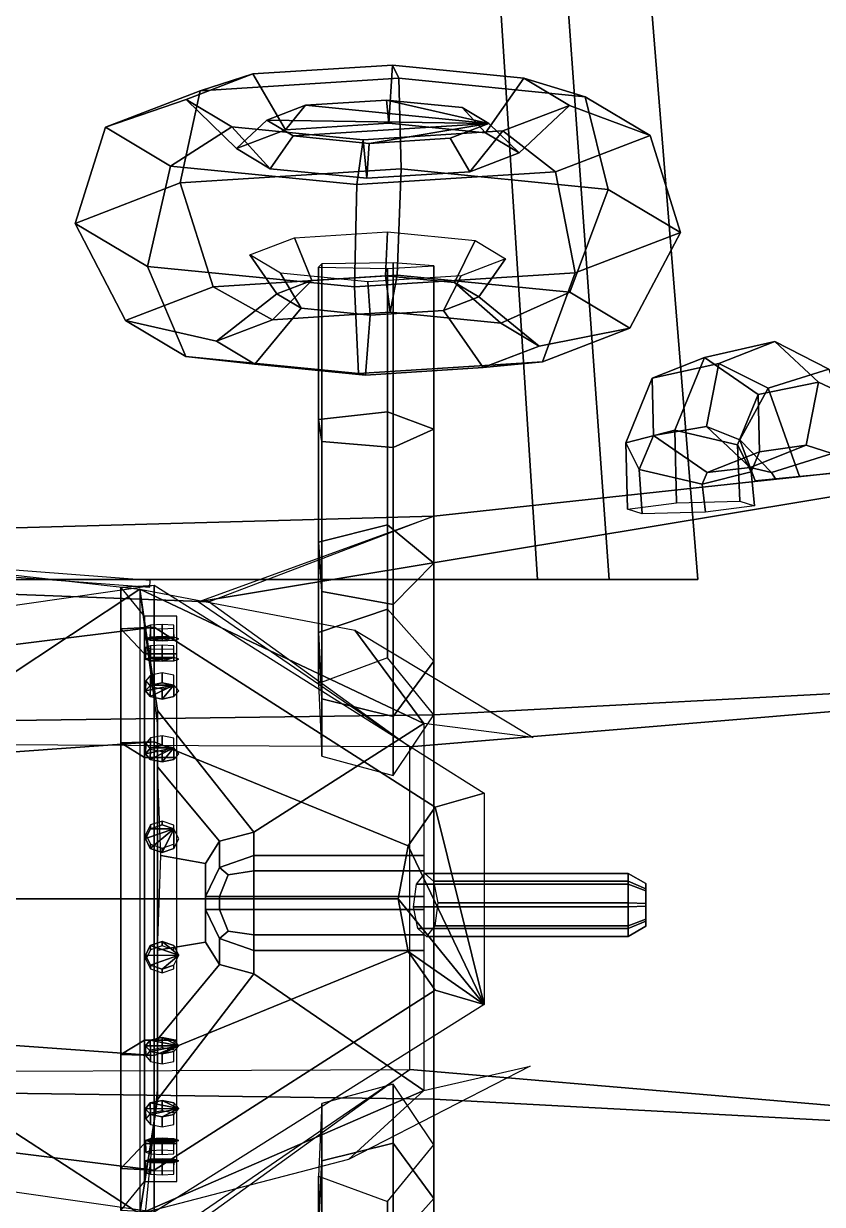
# Model space of a CAD drawing. Header units: metres. Extents: x -57 to 23, y -54 to 49.
# Drawn here: x -10.35 to 5.54, y -7.67 to 15.81 of the extents above; entities that cross this region are included whole.
import ezdxf

# ---------------------------------------------------------------- set-up
doc = ezdxf.new("R2010")
doc.units = ezdxf.units.M

msp = doc.modelspace()

# ---------------------------------------------------------------- linework, layer by layer
at = {"layer": 'AileD', "color": 42}
for points in [[(-17.617071, 25.556999, 23.760532), (-1.469101, 25.556999, 26.177507), (-0.130586, 4.757013, 25.136284), (-18.249283, 4.756988, 22.424339)], [(-0.194346, 25.556999, 22.322184), (-17.617067, 25.556999, 20.297926), (-18.249279, 4.756988, 18.53915), (1.299742, 4.757013, 20.810452)], [(-1.469101, 25.556999, 26.177507), (1.377324, 25.556999, 24.261572), (3.063222, 4.756988, 22.986525), (-0.130586, 4.757013, 25.136284)], [(1.377324, 25.556999, 24.261572), (-0.194346, 25.556999, 22.322184), (1.299742, 4.757013, 20.810452), (3.063222, 4.756988, 22.986525)]]:
    msp.add_3dface(points, dxfattribs=at)
at = {"layer": 'Cabine', "color": 6}
for points in [[(-6.659268, 4.310413, 31.966095), (-28.056782, 5.130868, 32.155079), (-27.396782, 5.313933, 21.381001), (-2.18927, 6.013448, 18.877485)], [(-2.18927, 6.013448, 18.877485), (-27.396782, 5.313933, 21.381001), (-27.396782, 1.723729, 19.628607), (-2.18927, 2.066351, 16.95089)], [(-2.669272, 1.430513, 33.242481), (-27.876785, 1.543858, 33.374855), (-28.056782, 5.130868, 32.155079), (-6.659268, 4.310413, 31.966095)], [(-2.18927, 2.066351, 16.95089), (-27.396782, 1.723729, 19.628607), (-27.396782, -5.225192, 19.550375), (-2.18927, -5.573342, 16.864883)], [(-6.659276, -7.870651, 31.768341), (-28.056789, -8.680763, 31.97521), (-27.876785, -5.090556, 33.453873), (-2.669272, -4.987236, 33.223164)], [(-2.18927, -5.573342, 16.864883), (-27.396782, -5.225192, 19.550375), (-27.396782, -8.759784, 21.463217), (-2.18927, -9.459298, 18.967876)]]:
    msp.add_3dface(points, dxfattribs=at)
at = {"layer": 'Canon', "color": 36}
for points in [[(-2.53293, -1.299849, 37.465359), (-2.367973, -1.0889, 37.067116), (1.675596, -1.0889, 37.070099), (1.675596, -1.299849, 37.501148)], [(-2.367973, -1.0889, 37.067116), (-2.194249, -1.244538, 36.647709), (1.675596, -1.244538, 36.616135), (1.675596, -1.0889, 37.070099)], [(1.675596, -1.299849, 37.501148), (1.675596, -1.0889, 37.070099), (2.027608, -1.288745, 37.057606), (2.027608, -1.432329, 37.351006)], [(1.675596, -1.0889, 37.070099), (1.675596, -1.244538, 36.616135), (2.027609, -1.394681, 36.748611), (2.027608, -1.288745, 37.057606)], [(-2.59249, -1.753814, 37.60915), (-2.53293, -1.299849, 37.465359), (1.675596, -1.299849, 37.501148), (1.675596, -1.753814, 37.656784)], [(-2.194249, -1.244538, 36.647709), (-2.113523, -1.675591, 36.45282), (1.675596, -1.675591, 36.405182), (1.675596, -1.244538, 36.616135)], [(1.675596, -1.244538, 36.616135), (1.675596, -1.675591, 36.405182), (2.027608, -1.688081, 36.605026), (2.027609, -1.394681, 36.748611)], [(1.675596, -1.753814, 37.656784), (1.675596, -1.299849, 37.501148), (2.027608, -1.432329, 37.351006), (2.027608, -1.741324, 37.456944)], [(2.027608, -2.140659, 37.00436), (2.027608, -1.432329, 37.351006), (2.027608, -1.288745, 37.057606)], [(2.027608, -2.140659, 37.00436), (2.027608, -1.288745, 37.057606), (2.027609, -1.394681, 36.748611)], [(2.027608, -2.140659, 37.00436), (2.027609, -1.394681, 36.748611), (2.027608, -1.688081, 36.605026)], [(2.027608, -2.140659, 37.00436), (2.027608, -1.741324, 37.456944), (2.027608, -1.432329, 37.351006)], [(-2.511763, -2.184868, 37.414257), (-2.59249, -1.753814, 37.60915), (1.675596, -1.753814, 37.656784), (1.675596, -2.184868, 37.445835)], [(-2.113523, -1.675591, 36.45282), (-2.173082, -2.129555, 36.596611), (1.675596, -2.129555, 36.560818), (1.675596, -1.675591, 36.405182)], [(1.675596, -1.675591, 36.405182), (1.675596, -2.129555, 36.560818), (2.027608, -1.997075, 36.710964), (2.027608, -1.688081, 36.605026)], [(1.675596, -2.184868, 37.445835), (1.675596, -1.753814, 37.656784), (2.027608, -1.741324, 37.456944), (2.027608, -2.034724, 37.313362)], [(2.027608, -2.140659, 37.00436), (2.027608, -1.688081, 36.605026), (2.027608, -1.997075, 36.710964)], [(2.027608, -2.140659, 37.00436), (2.027608, -2.034724, 37.313362), (2.027608, -1.741324, 37.456944)], [(1.675596, -2.129555, 36.560818), (1.675596, -2.340503, 36.991871), (2.027608, -2.140659, 37.00436), (2.027608, -1.997075, 36.710964)], [(1.675596, -2.340503, 36.991871), (1.675596, -2.184868, 37.445835), (2.027608, -2.034724, 37.313362), (2.027608, -2.140659, 37.00436)], [(-2.338038, -2.340503, 36.994846), (-2.511763, -2.184868, 37.414257), (1.675596, -2.184868, 37.445835), (1.675596, -2.340503, 36.991871)], [(-2.173082, -2.129555, 36.596611), (-2.338038, -2.340503, 36.994846), (1.675596, -2.340503, 36.991871), (1.675596, -2.129555, 36.560818)]]:
    msp.add_3dface(points, dxfattribs=at)
at = {"layer": 'Capot', "color": 40}
for points in [[(9.779195, 7.073718, 32.666351), (-6.879272, 4.310413, 31.826096), (-2.189272, 6.013448, 18.877485), (9.779195, 7.308676, 17.760014)], [(9.779195, 7.308676, 17.760014), (-2.189272, 6.013448, 18.877485), (-2.189271, 2.066351, 16.95089), (9.779196, 2.700754, 15.510865)], [(9.779196, 2.469896, 34.392365), (-2.669272, 1.430513, 33.242481), (-6.879272, 4.310413, 31.826096), (9.779195, 7.073718, 32.666351)], [(9.779196, 2.700754, 15.510865), (-2.189271, 2.066351, 16.95089), (-2.189271, -5.573342, 16.864883), (9.779194, -6.217982, 15.410458)], [(9.779195, -6.045181, 34.49379), (-2.669272, -4.987236, 33.223164), (-2.669272, 1.430513, 33.242481), (9.779196, 2.469896, 34.392365)], [(9.779195, -10.653105, 32.435493), (-6.879272, -7.870651, 31.628344), (-2.669272, -4.987236, 33.223164), (9.779195, -6.045181, 34.49379)], [(9.779194, -6.217982, 15.410458), (-2.189271, -5.573342, 16.864883), (-2.189272, -9.459298, 18.967876), (9.779195, -10.754525, 17.86554)]]:
    msp.add_3dface(points, dxfattribs=at)
at = {"layer": 'PiedRD', "color": 29}
for points in [[(-2.998331, 7.379229, 8.169175), (-2.998331, 11.046652, 7.767782), (-4.417952, 11.029161, 8.156824), (-4.417952, 7.495229, 8.540932)], [(-2.189271, 7.745551, 9.343145), (-2.189272, 10.991427, 8.996343), (-2.998331, 11.046652, 7.767782), (-2.998331, 7.379229, 8.169175)], [(-4.417952, 7.495229, 8.540932), (-4.417952, 11.029161, 8.156824), (-4.486263, 10.963156, 9.625816), (-4.486263, 7.933245, 9.944659)], [(-4.486263, 7.933245, 9.944659), (-4.486263, 10.963156, 9.625816), (-3.108864, 10.939832, 10.144671), (-3.108864, 8.087954, 10.440456)], [(-3.108864, 8.087954, 10.440456), (-3.108864, 10.939832, 10.144671), (-2.189272, 10.991427, 8.996343), (-2.189271, 7.745551, 9.343145)], [(-4.486263, 5.497489, 11.264415), (-4.486263, 7.933245, 9.944659), (-3.108864, 8.087954, 10.440456), (-3.108864, 5.843927, 11.651363)], [(-3.108864, 5.843927, 11.651363), (-3.108864, 8.087954, 10.440456), (-2.189271, 7.745551, 9.343145), (-2.189272, 5.077184, 10.794955)], [(-4.417951, 4.516639, 10.168863), (-4.417952, 7.495229, 8.540932), (-4.486263, 7.933245, 9.944659), (-4.486263, 5.497489, 11.264415)], [(-2.189272, 5.077184, 10.794955), (-2.189271, 7.745551, 9.343145), (-2.998331, 7.379229, 8.169175), (-2.998331, 4.256876, 9.878721)], [(-2.998331, 4.256876, 9.878721), (-2.998331, 7.379229, 8.169175), (-4.417952, 7.495229, 8.540932), (-4.417951, 4.516639, 10.168863)], [(-4.486263, 3.698549, 13.863154), (-4.486263, 5.497489, 11.264415), (-3.108864, 5.843927, 11.651363), (-3.108864, 4.164423, 14.092743)], [(-3.108864, 4.164423, 14.092743), (-3.108864, 5.843927, 11.651363), (-2.189272, 5.077184, 10.794955), (-2.189271, 3.133341, 13.584612)], [(-4.417952, 2.379545, 13.213133), (-4.417951, 4.516639, 10.168863), (-4.486263, 5.497489, 11.264415), (-4.486263, 3.698549, 13.863154)], [(-2.189271, 3.133341, 13.584612), (-2.189272, 5.077184, 10.794955), (-2.998331, 4.256876, 9.878721), (-2.99833, 2.030226, 13.040983)], [(-2.99833, 2.030226, 13.040983), (-2.998331, 4.256876, 9.878721), (-4.417951, 4.516639, 10.168863), (-4.417952, 2.379545, 13.213133)], [(-4.486263, 2.68436, 17.073822), (-4.486263, 3.698549, 13.863154), (-3.108864, 4.164423, 14.092743), (-3.108864, 3.193753, 17.175144)], [(-3.108864, 3.193753, 17.175144), (-3.108864, 4.164423, 14.092743), (-2.189271, 3.133341, 13.584612), (-2.189271, 2.066351, 16.95089)], [(-4.417952, 1.242135, 16.786942), (-4.417952, 2.379545, 13.213133), (-4.486263, 3.698549, 13.863154), (-4.486263, 2.68436, 17.073822)], [(-2.189271, 2.066351, 16.95089), (-2.189271, 3.133341, 13.584612), (-2.99833, 2.030226, 13.040983), (-2.998331, 0.860185, 16.710968)], [(-2.998331, 0.860185, 16.710968), (-2.99833, 2.030226, 13.040983), (-4.417952, 2.379545, 13.213133), (-4.417952, 1.242135, 16.786942)]]:
    msp.add_3dface(points, dxfattribs=at)
at = {"layer": 'PiedRG', "color": 27}
for points in [[(-4.417952, -5.662447, 16.786942), (-4.417952, -6.799856, 13.213133), (-2.99833, -6.450538, 13.040983), (-2.998331, -5.280497, 16.710968)], [(-2.998331, -5.280497, 16.710968), (-2.99833, -6.450538, 13.040983), (-2.189271, -7.553653, 13.584612), (-2.189271, -6.486663, 16.95089)], [(-4.486263, -7.104672, 17.073822), (-4.486263, -8.118859, 13.863154), (-4.417952, -6.799856, 13.213133), (-4.417952, -5.662447, 16.786942)], [(-4.417952, -6.799856, 13.213133), (-4.417951, -8.93695, 10.168863), (-2.998331, -8.677186, 9.878721), (-2.99833, -6.450538, 13.040983)], [(-2.189271, -6.486663, 16.95089), (-2.189271, -7.553653, 13.584612), (-3.108864, -8.584734, 14.092743), (-3.108864, -7.614065, 17.175144)], [(-2.99833, -6.450538, 13.040983), (-2.998331, -8.677186, 9.878721), (-2.189272, -9.497496, 10.794955), (-2.189271, -7.553653, 13.584612)], [(-4.486263, -8.118859, 13.863154), (-4.486263, -9.917801, 11.264415), (-4.417951, -8.93695, 10.168863), (-4.417952, -6.799856, 13.213133)], [(-3.108864, -7.614065, 17.175144), (-3.108864, -8.584734, 14.092743), (-4.486263, -8.118859, 13.863154), (-4.486263, -7.104672, 17.073822)], [(-2.189271, -7.553653, 13.584612), (-2.189272, -9.497496, 10.794955), (-3.108864, -10.264238, 11.651363), (-3.108864, -8.584734, 14.092743)]]:
    msp.add_3dface(points, dxfattribs=at)
at = {"layer": 'RoueD', "color": 28}
for points in [[(-6.839778, 14.466882, 5.444486), (-5.792265, 14.803881, 6.757562), (-7.115966, 14.294834, 9.316712), (-8.720823, 13.743502, 9.081176)], [(-5.792265, 14.803881, 6.757562), (-5.13757, 13.695841, 7.315935), (-6.112931, 13.320752, 9.201626), (-7.115966, 14.294834, 9.316712)], [(-2.887776, 14.718903, 4.177496), (-3.011229, 14.981227, 5.865977), (-5.792265, 14.803881, 6.757562), (-6.839778, 14.466882, 5.444486)], [(-3.011229, 14.981227, 5.865977), (-3.088387, 13.826515, 6.658977), (-5.13757, 13.695841, 7.315935), (-5.792265, 14.803881, 6.757562)], [(-0.401941, 14.722988, 7.164236), (-1.165753, 13.636233, 7.615592), (-3.088387, 13.826515, 6.658977), (-3.011229, 14.981227, 5.865977)], [(0.820158, 14.351932, 6.022394), (-0.401941, 14.722988, 7.164236), (-3.011229, 14.981227, 5.865977), (-2.887776, 14.718903, 4.177496)], [(-2.841482, 12.918256, 3.205715), (-2.887776, 14.718903, 4.177496), (-6.839778, 14.466882, 5.444486), (-7.232596, 12.638236, 4.61348)], [(1.278445, 12.510509, 5.2556), (0.820158, 14.351932, 6.022394), (-2.887776, 14.718903, 4.177496), (-2.841482, 12.918256, 3.205715)], [(0.507117, 14.180435, 9.891838), (-0.495921, 13.236459, 9.625403), (-1.165753, 13.636233, 7.615592), (-0.401941, 14.722988, 7.164236)], [(2.111977, 13.580934, 9.898459), (0.507117, 14.180435, 9.891838), (-0.401941, 14.722988, 7.164236), (0.820158, 14.351932, 6.022394)], [(-7.232596, 12.638236, 4.61348), (-6.839778, 14.466882, 5.444486), (-8.720823, 13.743502, 9.081176), (-9.322646, 11.834478, 8.654247)], [(2.713799, 11.653848, 9.56234), (2.111977, 13.580934, 9.898459), (0.820158, 14.351932, 6.022394), (1.278445, 12.510509, 5.2556)], [(-8.720823, 13.743502, 9.081176), (-7.115966, 14.294834, 9.316712), (-6.206913, 13.752281, 12.044316), (-7.429012, 12.972505, 12.957247)], [(-7.115966, 14.294834, 9.316712), (-6.112931, 13.320752, 9.201626), (-5.443101, 12.920978, 11.211439), (-6.206913, 13.752281, 12.044316)], [(-5.13757, 13.695841, 7.315935), (-4.744755, 14.181849, 7.879873), (-5.511107, 13.887138, 9.361487), (-6.112931, 13.320752, 9.201626)], [(-1.097744, 13.820909, 9.694456), (-5.511107, 13.887138, 9.361487), (-4.744755, 14.181849, 7.879873)], [(-3.088387, 13.826515, 6.658977), (-3.13468, 14.284525, 7.363693), (-4.744755, 14.181849, 7.879873), (-5.13757, 13.695841, 7.315935)], [(-1.097744, 13.820909, 9.694456), (-4.744755, 14.181849, 7.879873), (-3.13468, 14.284525, 7.363693)], [(-1.165753, 13.636233, 7.615592), (-1.62404, 14.135017, 8.115319), (-3.13468, 14.284525, 7.363693), (-3.088387, 13.826515, 6.658977)], [(-1.097744, 13.820909, 9.694456), (-3.13468, 14.284525, 7.363693), (-1.62404, 14.135017, 8.115319)], [(-0.495921, 13.236459, 9.625403), (-1.097744, 13.820909, 9.694456), (-1.62404, 14.135017, 8.115319), (-1.165753, 13.636233, 7.615592)], [(-0.816584, 13.671388, 12.450994), (-1.471279, 12.861371, 11.511095), (-0.495921, 13.236459, 9.625403), (0.507117, 14.180435, 9.891838)], [(0.230929, 12.857551, 13.535156), (-0.816584, 13.671388, 12.450994), (0.507117, 14.180435, 9.891838), (2.111977, 13.580934, 9.898459)], [(-6.112931, 13.320752, 9.201626), (-5.511107, 13.887138, 9.361487), (-4.984815, 13.573028, 10.940628), (-5.443101, 12.920978, 11.211439)], [(-1.097744, 13.820909, 9.694456), (-4.984815, 13.573028, 10.940628), (-5.511107, 13.887138, 9.361487)], [(-9.322646, 11.834478, 8.654247), (-8.720823, 13.743502, 9.081176), (-7.429012, 12.972505, 12.957247), (-7.887299, 10.977816, 12.960988)], [(-7.429012, 12.972505, 12.957247), (-6.206913, 13.752281, 12.044316), (-3.597625, 13.494041, 13.342578), (-3.721078, 12.605532, 14.80214)], [(-6.206913, 13.752281, 12.044316), (-5.443101, 12.920978, 11.211439), (-3.520468, 12.730696, 12.168054), (-3.597625, 13.494041, 13.342578)], [(-1.097744, 13.820909, 9.694456), (-3.474174, 13.423522, 11.692253), (-4.984815, 13.573028, 10.940628)], [(-3.721078, 12.605532, 14.80214), (-3.597625, 13.494041, 13.342578), (-0.816584, 13.671388, 12.450994), (0.230929, 12.857551, 13.535156)], [(-3.597625, 13.494041, 13.342578), (-3.520468, 12.730696, 12.168054), (-1.471279, 12.861371, 11.511095), (-0.816584, 13.671388, 12.450994)], [(-1.097744, 13.820909, 9.694456), (-1.864096, 13.526195, 11.176071), (-3.474174, 13.423522, 11.692253)], [(-1.471279, 12.861371, 11.511095), (-1.864096, 13.526195, 11.176071), (-1.097744, 13.820909, 9.694456), (-0.495921, 13.236459, 9.625403)], [(-5.443101, 12.920978, 11.211439), (-4.984815, 13.573028, 10.940628), (-3.474174, 13.423522, 11.692253), (-3.520468, 12.730696, 12.168054)], [(-3.520468, 12.730696, 12.168054), (-3.474174, 13.423522, 11.692253), (-1.864096, 13.526195, 11.176071), (-1.471279, 12.861371, 11.511095)], [(0.623746, 10.850091, 13.603114), (0.230929, 12.857551, 13.535156), (2.111977, 13.580934, 9.898459), (2.713799, 11.653848, 9.56234)], [(-7.887299, 10.977816, 12.960988), (-7.429012, 12.972505, 12.957247), (-3.721078, 12.605532, 14.80214), (-3.767372, 10.570069, 15.010874)], [(-2.91864, 10.804519, 3.807954), (-2.841482, 12.918256, 3.205715), (-7.232596, 12.638236, 4.61348), (-6.577899, 10.571169, 4.981092)], [(0.514634, 10.46473, 5.516191), (1.278445, 12.510509, 5.2556), (-2.841482, 12.918256, 3.205715), (-2.91864, 10.804519, 3.807954)], [(-3.767372, 10.570069, 15.010874), (-3.721078, 12.605532, 14.80214), (0.230929, 12.857551, 13.535156), (0.623746, 10.850091, 13.603114)], [(-6.577899, 10.571169, 4.981092), (-7.232596, 12.638236, 4.61348), (-9.322646, 11.834478, 8.654247), (-8.319608, 9.901371, 8.348396)], [(1.71076, 9.750845, 9.105141), (2.713799, 11.653848, 9.56234), (1.278445, 12.510509, 5.2556), (0.514634, 10.46473, 5.516191)], [(-8.319608, 9.901371, 8.348396), (-9.322646, 11.834478, 8.654247), (-7.887299, 10.977816, 12.960988), (-7.123487, 9.187485, 11.937352)], [(-4.963834, 11.546435, 7.095062), (-4.613816, 10.699549, 7.342957), (-5.3105, 10.43163, 8.68988), (-5.846746, 11.206901, 8.802031)], [(-3.108863, 11.664726, 6.50037), (-3.150112, 10.79289, 6.873703), (-4.613816, 10.699549, 7.342957), (-4.963834, 11.546435, 7.095062)], [(-1.368451, 11.49248, 7.366317), (-1.776803, 10.656974, 7.556999), (-3.150112, 10.79289, 6.873703), (-3.108863, 11.664726, 6.50037)], [(-0.030949, 9.081046, 12.47245), (0.623746, 10.850091, 13.603114), (2.713799, 11.653848, 9.56234), (1.71076, 9.750845, 9.105141)], [(-0.762106, 11.130594, 9.185644), (-1.298352, 10.37142, 8.992577), (-1.776803, 10.656974, 7.556999), (-1.368451, 11.49248, 7.366317)], [(-5.846746, 11.206901, 8.802031), (-5.3105, 10.43163, 8.68988), (-4.832052, 10.146075, 10.125463), (-5.240404, 10.845013, 10.621361)], [(-1.645019, 10.791056, 10.892616), (-1.995035, 10.1035, 10.339502), (-1.298352, 10.37142, 8.992577), (-0.762106, 11.130594, 9.185644)], [(-7.123487, 9.187485, 11.937352), (-7.887299, 10.977816, 12.960988), (-3.767372, 10.570069, 15.010874), (-3.690214, 8.847695, 13.645589)], [(-3.057523, 10.068679, 5.502425), (-2.91864, 10.804519, 3.807954), (-6.577899, 10.571169, 4.981092), (-5.399449, 9.919335, 6.253232)], [(-5.240404, 10.845013, 10.621361), (-4.832052, 10.146075, 10.125463), (-3.458742, 10.010158, 10.808757), (-3.499992, 10.672764, 11.487309)], [(-3.690214, 8.847695, 13.645589), (-3.767372, 10.570069, 15.010874), (0.623746, 10.850091, 13.603114), (-0.030949, 9.081046, 12.47245)], [(-0.860228, 9.851214, 6.595696), (0.514634, 10.46473, 5.516191), (-2.91864, 10.804519, 3.807954), (-3.057523, 10.068679, 5.502425)], [(-5.399449, 9.919335, 6.253232), (-6.577899, 10.571169, 4.981092), (-8.319608, 9.901371, 8.348396), (-6.514143, 9.490664, 8.408307)], [(-4.613816, 10.699549, 7.342957), (-5.399449, 9.919335, 6.253232), (-6.514143, 9.490664, 8.408307), (-5.3105, 10.43163, 8.68988)], [(-3.150112, 10.79289, 6.873703), (-3.057523, 10.068679, 5.502425), (-5.399449, 9.919335, 6.253232), (-4.613816, 10.699549, 7.342957)], [(-3.499992, 10.672764, 11.487309), (-3.458742, 10.010158, 10.808757), (-1.995035, 10.1035, 10.339502), (-1.645019, 10.791056, 10.892616)], [(-1.776803, 10.656974, 7.556999), (-0.860228, 9.851214, 6.595696), (-3.057523, 10.068679, 5.502425), (-3.150112, 10.79289, 6.873703)], [(-1.298352, 10.37142, 8.992577), (-0.094708, 9.394328, 8.892623), (-0.860228, 9.851214, 6.595696), (-1.776803, 10.656974, 7.556999)], [(-5.3105, 10.43163, 8.68988), (-6.514143, 9.490664, 8.408307), (-5.748627, 9.033777, 10.705238), (-4.832052, 10.146075, 10.125463)], [(-1.995035, 10.1035, 10.339502), (-1.209401, 8.965657, 11.047702), (-0.094708, 9.394328, 8.892623), (-1.298352, 10.37142, 8.992577)], [(-0.094708, 9.394328, 8.892623), (1.71076, 9.750845, 9.105141), (0.514634, 10.46473, 5.516191), (-0.860228, 9.851214, 6.595696)], [(-4.832052, 10.146075, 10.125463), (-5.748627, 9.033777, 10.705238), (-3.551332, 8.816313, 11.79851), (-3.458742, 10.010158, 10.808757)], [(-3.458742, 10.010158, 10.808757), (-3.551332, 8.816313, 11.79851), (-1.209401, 8.965657, 11.047702), (-1.995035, 10.1035, 10.339502)], [(-6.514143, 9.490664, 8.408307), (-8.319608, 9.901371, 8.348396), (-7.123487, 9.187485, 11.937352), (-5.748627, 9.033777, 10.705238)], [(-1.209401, 8.965657, 11.047702), (-0.030949, 9.081046, 12.47245), (1.71076, 9.750845, 9.105141), (-0.094708, 9.394328, 8.892623)], [(-5.748627, 9.033777, 10.705238), (-7.123487, 9.187485, 11.937352), (-3.690214, 8.847695, 13.645589), (-3.551332, 8.816313, 11.79851)], [(-3.551332, 8.816313, 11.79851), (-3.690214, 8.847695, 13.645589), (-0.030949, 9.081046, 12.47245), (-1.209401, 8.965657, 11.047702)]]:
    msp.add_3dface(points, dxfattribs=at)
at = {"layer": 'TabBord', "color": 4}
for points in [[(-7.830935, 4.732944, 30.409382), (-13.227154, 5.145205, 30.409382), (-13.223816, 5.007539, 31.801138), (-7.836084, 4.603587, 31.881142)], [(-12.12335, 1.856863, 23.791952), (-13.227154, 5.145205, 30.409382), (-8.039832, 4.560559, 30.464079)], [(-8.039832, 4.560559, 30.464079), (-8.039832, -7.856924, 30.464079), (-12.12335, -5.208054, 23.791952), (-12.12335, 1.856863, 23.791952)], [(-8.416858, 3.773491, 39.315052), (-7.942254, 3.274916, 39.253311), (-7.942254, 4.027886, 32.03513), (-8.416858, 4.603587, 31.357485)], [(-5.767726, -0.267015, 34.451775), (-7.687797, 2.152969, 33.090218), (-8.039832, 4.560559, 31.801142), (-2.38731, 1.892985, 32.993153)], [(-2.38731, 1.892985, 32.993153), (-8.039832, 4.560559, 31.801142), (-3.764455, 3.749918, 31.801142)], [(-7.687797, 1.899791, 30.200897), (-8.039832, 4.560559, 30.464079), (-8.039832, 4.560559, 31.801142), (-7.687797, 2.152969, 33.090218)], [(-7.942254, 3.274916, 39.253311), (-7.303533, 3.274916, 39.253311), (-7.303532, 4.027886, 32.03513), (-7.942254, 4.027886, 32.03513)], [(-8.416857, 1.505645, 44.167469), (-7.942254, 1.217802, 43.65485), (-7.942254, 3.274916, 39.253311), (-8.416858, 3.773491, 39.315052)], [(-7.926219, 3.577898, 33.910034), (-7.828424, 3.608229, 33.592487), (-7.823153, 3.845486, 33.654541), (-7.918746, 3.815837, 33.964928)], [(-7.829704, 3.547504, 34.228302), (-7.926219, 3.577898, 33.910034), (-7.918746, 3.815837, 33.964928), (-7.824405, 3.786125, 34.276024)], [(-7.595413, 3.534854, 34.360847), (-7.829704, 3.547504, 34.228302), (-7.824405, 3.786125, 34.276024), (-7.595394, 3.773754, 34.405582)], [(-7.828424, 3.608229, 33.592487), (-7.593602, 3.620717, 33.461681), (-7.593621, 3.857687, 33.52668), (-7.823153, 3.845486, 33.654541)], [(-7.36059, 3.547334, 34.23003), (-7.595413, 3.534854, 34.360847), (-7.595394, 3.773754, 34.405582), (-7.36586, 3.785955, 34.277714)], [(-7.593602, 3.620717, 33.461681), (-7.359313, 3.608059, 33.594227), (-7.364612, 3.845316, 33.656239), (-7.593621, 3.857687, 33.52668)], [(-7.359313, 3.608059, 33.594227), (-7.828424, 3.608229, 33.592487), (-7.926219, 3.577898, 33.910034)], [(-7.359313, 3.608059, 33.594227), (-7.926219, 3.577898, 33.910034), (-7.829704, 3.547504, 34.228302)], [(-7.359313, 3.608059, 33.594227), (-7.829704, 3.547504, 34.228302), (-7.595413, 3.534854, 34.360847)], [(-7.359313, 3.608059, 33.594227), (-7.593602, 3.620717, 33.461681), (-7.828424, 3.608229, 33.592487)], [(-7.359313, 3.608059, 33.594227), (-7.595413, 3.534854, 34.360847), (-7.36059, 3.547334, 34.23003)], [(-7.359313, 3.608059, 33.594227), (-7.36059, 3.547334, 34.23003), (-7.262793, 3.577665, 33.912491)], [(-3.764455, 3.749918, 31.801142), (-0.216722, 1.614638, 31.801138), (-2.38731, 1.892985, 32.993153)], [(-7.926218, 3.170737, 37.386993), (-7.828425, 3.201068, 37.069462), (-7.823153, 3.438317, 37.131508), (-7.918746, 3.408676, 37.441895)], [(-7.829704, 3.140336, 37.705265), (-7.926218, 3.170737, 37.386993), (-7.918746, 3.408676, 37.441895), (-7.824406, 3.378964, 37.752983)], [(-7.595413, 3.127693, 37.837814), (-7.829704, 3.140336, 37.705265), (-7.824406, 3.378964, 37.752983), (-7.595392, 3.366585, 37.882549)], [(-7.828425, 3.201068, 37.069462), (-7.593603, 3.213556, 36.938644), (-7.593622, 3.450526, 37.003635), (-7.823153, 3.438317, 37.131508)], [(-7.36059, 3.140173, 37.707005), (-7.595413, 3.127693, 37.837814), (-7.595392, 3.366585, 37.882549), (-7.36586, 3.378794, 37.754677)], [(-7.593603, 3.213556, 36.938644), (-7.359313, 3.200898, 37.07119), (-7.364612, 3.438147, 37.133205), (-7.593622, 3.450526, 37.003635)], [(-7.942254, 1.217802, 43.65485), (-7.303532, 1.217802, 43.654846), (-7.303533, 3.274916, 39.253311), (-7.942254, 3.274916, 39.253311)], [(-7.359313, 3.200898, 37.07119), (-7.828425, 3.201068, 37.069462), (-7.926218, 3.170737, 37.386993)], [(-7.359313, 3.200898, 37.07119), (-7.926218, 3.170737, 37.386993), (-7.829704, 3.140336, 37.705265)], [(-7.359313, 3.200898, 37.07119), (-7.829704, 3.140336, 37.705265), (-7.595413, 3.127693, 37.837814)], [(-7.359313, 3.200898, 37.07119), (-7.593603, 3.213556, 36.938644), (-7.828425, 3.201068, 37.069462)], [(-7.359313, 3.200898, 37.07119), (-7.595413, 3.127693, 37.837814), (-7.36059, 3.140173, 37.707005)], [(-7.359313, 3.200898, 37.07119), (-7.36059, 3.140173, 37.707005), (-7.262793, 3.170504, 37.389462)], [(-7.926219, 2.540938, 40.11599), (-7.828425, 2.655714, 39.849068), (-7.823153, 2.85312, 40.062763), (-7.918746, 2.740926, 40.323666)], [(-7.828425, 2.655714, 39.849068), (-7.593603, 2.70299, 39.739109), (-7.59362, 2.899342, 39.955296), (-7.823153, 2.85312, 40.062763)], [(-7.593603, 2.70299, 39.739109), (-7.359312, 2.655086, 39.850529), (-7.364613, 2.852508, 40.06419), (-7.59362, 2.899342, 39.955296)], [(-7.829704, 2.425891, 40.383518), (-7.926219, 2.540938, 40.11599), (-7.918746, 2.740926, 40.323666), (-7.824405, 2.628483, 40.585171)], [(-7.359312, 2.655086, 39.850529), (-7.828425, 2.655714, 39.849068), (-7.926219, 2.540938, 40.11599)], [(-7.359312, 2.655086, 39.850529), (-7.926219, 2.540938, 40.11599), (-7.829704, 2.425891, 40.383518)], [(-7.359312, 2.655086, 39.850529), (-7.829704, 2.425891, 40.383518), (-7.595411, 2.377987, 40.49493)], [(-7.595411, 2.377987, 40.49493), (-7.829704, 2.425891, 40.383518), (-7.824405, 2.628483, 40.585171), (-7.595392, 2.581649, 40.69408)], [(-7.359312, 2.655086, 39.850529), (-7.593603, 2.70299, 39.739109), (-7.828425, 2.655714, 39.849068)], [(-7.359312, 2.655086, 39.850529), (-7.595411, 2.377987, 40.49493), (-7.360589, 2.425263, 40.384983)], [(-7.360589, 2.425263, 40.384983), (-7.595411, 2.377987, 40.49493), (-7.595392, 2.581649, 40.69408), (-7.36586, 2.627863, 40.586597)], [(-7.359312, 2.655086, 39.850529), (-7.360589, 2.425263, 40.384983), (-7.262793, 2.540046, 40.118053)], [(-7.687797, 2.123305, 27.959721), (-7.687797, 2.162194, 33.110653), (-7.687797, -5.522151, 33.110653), (-7.687797, -5.522151, 27.959721)], [(-6.451088, -0.450469, 34.816425), (-7.687797, 1.027224, 33.125721), (-7.687797, 2.152969, 33.090218), (-5.767726, -0.267015, 34.451775)], [(-7.687797, 1.899791, 30.200897), (-7.687797, 2.152969, 33.090218), (-7.687797, 0.999792, 33.125721)], [(-5.767726, -0.732366, 37.007317), (-5.767726, -0.267015, 34.451775), (-2.38731, 1.892985, 32.993153), (-2.387309, -0.732382, 37.007359)], [(-7.828425, 1.406054, 42.492188), (-7.593603, 1.453338, 42.382233), (-7.59362, 1.649682, 42.598415), (-7.823153, 1.603468, 42.705879)], [(-7.593603, 1.453338, 42.382233), (-7.359312, 1.405426, 42.493649), (-7.364613, 1.602856, 42.707314), (-7.59362, 1.649682, 42.598415)], [(-8.416858, -1.59229, 45.40358), (-7.942253, -1.59229, 44.725937), (-7.942254, 1.217802, 43.65485), (-8.416857, 1.505645, 44.167469)], [(-7.926219, 1.291278, 42.759109), (-7.828425, 1.406054, 42.492188), (-7.823153, 1.603468, 42.705879), (-7.918745, 1.491273, 42.966789)], [(-7.829704, 1.176238, 43.026634), (-7.926219, 1.291278, 42.759109), (-7.918745, 1.491273, 42.966789), (-7.824405, 1.378823, 43.228291)], [(-7.359312, 1.405426, 42.493649), (-7.593603, 1.453338, 42.382233), (-7.828425, 1.406054, 42.492188)], [(-7.942253, -1.59229, 44.725937), (-7.303532, -1.59229, 44.725937), (-7.303532, 1.217802, 43.654846), (-7.942254, 1.217802, 43.65485)], [(-7.359312, 1.405426, 42.493649), (-7.828425, 1.406054, 42.492188), (-7.926219, 1.291278, 42.759109)], [(-7.359312, 1.405426, 42.493649), (-7.926219, 1.291278, 42.759109), (-7.829704, 1.176238, 43.026634)], [(-7.359312, 1.405426, 42.493649), (-7.829704, 1.176238, 43.026634), (-7.595412, 1.128327, 43.138058)], [(-7.595412, 1.128327, 43.138058), (-7.829704, 1.176238, 43.026634), (-7.824405, 1.378823, 43.228291), (-7.595393, 1.331988, 43.337193)], [(-7.359312, 1.405426, 42.493649), (-7.595412, 1.128327, 43.138058), (-7.360589, 1.17561, 43.028099)], [(-7.360589, 1.17561, 43.028099), (-7.595412, 1.128327, 43.138058), (-7.595393, 1.331988, 43.337193), (-7.36586, 1.37821, 43.229721)], [(-7.359312, 1.405426, 42.493649), (-7.360589, 1.17561, 43.028099), (-7.262793, 1.290394, 42.761181)], [(-6.734153, -0.893341, 35.120296), (-7.617486, -0.732847, 33.051723), (-7.687797, 1.027224, 33.125721), (-6.451088, -0.450469, 34.816425)], [(-7.926218, -0.397123, 43.872257), (-7.828424, -0.202608, 43.764099), (-7.823153, -0.125969, 44.118473), (-7.918746, -0.316105, 44.224186)], [(-7.359312, -0.20367, 43.764694), (-7.828424, -0.202608, 43.764099), (-7.926218, -0.397123, 43.872257)], [(-7.359312, -0.20367, 43.764694), (-7.926218, -0.397123, 43.872257), (-7.829704, -0.592088, 43.980644)], [(-7.359312, -0.20367, 43.764694), (-7.829704, -0.592088, 43.980644), (-7.595412, -0.673277, 44.025791)], [(-7.828424, -0.202608, 43.764099), (-7.593602, -0.122473, 43.719547), (-7.593621, -0.047633, 44.074917), (-7.823153, -0.125969, 44.118473)], [(-7.359312, -0.20367, 43.764694), (-7.593602, -0.122473, 43.719547), (-7.828424, -0.202608, 43.764099)], [(-7.359312, -0.20367, 43.764694), (-7.595412, -0.673277, 44.025791), (-7.36059, -0.593142, 43.981236)], [(-7.593602, -0.122473, 43.719547), (-7.359312, -0.20367, 43.764694), (-7.364612, -0.127008, 44.119045), (-7.593621, -0.047633, 44.074917)], [(-7.359312, -0.20367, 43.764694), (-7.36059, -0.593142, 43.981236), (-7.262793, -0.398627, 43.873093)], [(-7.829704, -0.592088, 43.980644), (-7.926218, -0.397123, 43.872257), (-7.918746, -0.316105, 44.224186), (-7.824404, -0.506667, 44.330139)], [(-6.734153, -0.893341, 35.120296), (-6.451088, -0.450469, 34.816425), (-6.451088, -0.971352, 36.895317), (-6.734153, -1.54827, 36.624969)], [(-5.767726, -0.732366, 37.007317), (-6.451088, -0.971352, 36.895317), (-6.451088, -0.450469, 34.816425), (-5.767726, -0.267015, 34.451775)], [(-7.595412, -0.673277, 44.025791), (-7.829704, -0.592088, 43.980644), (-7.824404, -0.506667, 44.330139), (-7.595393, -0.586034, 44.37426)], [(-7.36059, -0.593142, 43.981236), (-7.595412, -0.673277, 44.025791), (-7.595393, -0.586034, 44.37426), (-7.36586, -0.507705, 44.330715)], [(-6.734153, -2.45785, 35.120296), (-7.687797, -2.614883, 33.020721), (-7.617486, -0.732847, 33.051723), (-6.734153, -0.893341, 35.120296)], [(-6.734153, -1.802913, 36.624969), (-6.734153, -2.45785, 35.120296), (-6.734153, -0.893341, 35.120296), (-6.734153, -1.54827, 36.624969)], [(-5.767725, -1.040061, 37.687923), (-6.278673, -1.116909, 37.527218), (-6.451088, -0.971352, 36.895317), (-5.767726, -0.732366, 37.007317)], [(-2.387309, -0.732382, 37.007359), (-2.387309, -1.040084, 37.687935), (-5.767725, -1.040061, 37.687923), (-5.767726, -0.732366, 37.007317)], [(-6.451088, -0.971352, 36.895317), (-6.278673, -1.116909, 37.527218), (-6.451088, -1.54827, 37.561306), (-6.734153, -1.54827, 36.624969)], [(-6.451088, -1.54827, 37.561306), (-6.278673, -1.116909, 37.527218), (-5.767725, -1.040061, 37.687923), (-5.767726, -1.54827, 37.949154)], [(-5.767726, -1.54827, 37.949154), (-5.767725, -1.040061, 37.687923), (-2.387309, -1.040084, 37.687935), (-2.38731, -1.548278, 37.949154)], [(-8.416857, -4.690217, 44.167469), (-7.942254, -4.402375, 43.65485), (-7.942253, -1.59229, 44.725937), (-8.416858, -1.59229, 45.40358)], [(-7.942254, -4.402375, 43.65485), (-7.303532, -4.402375, 43.654846), (-7.303532, -1.59229, 44.725937), (-7.942253, -1.59229, 44.725937)], [(-6.734153, -1.54827, 36.624969), (-6.451088, -1.54827, 37.561306), (-6.451088, -1.802913, 37.561306), (-6.734153, -1.802913, 36.624969)], [(-5.767726, -1.802913, 37.949154), (-6.451088, -1.802913, 37.561306), (-6.451088, -1.54827, 37.561306), (-5.767726, -1.54827, 37.949154)], [(-2.38731, -1.802913, 37.949154), (-5.767726, -1.802913, 37.949154), (-5.767726, -1.54827, 37.949154), (-2.38731, -1.548278, 37.949154)], [(-6.451088, -1.802913, 37.561306), (-6.278673, -2.234274, 37.527218), (-6.451088, -2.379832, 36.895367), (-6.734153, -1.802913, 36.624969)], [(-6.734153, -1.802913, 36.624969), (-6.451088, -2.379832, 36.895367), (-6.451088, -2.900722, 34.816425), (-6.734153, -2.45785, 35.120296)], [(-5.767725, -2.311107, 37.687939), (-6.278673, -2.234274, 37.527218), (-6.451088, -1.802913, 37.561306), (-5.767726, -1.802913, 37.949154)], [(-2.38731, -1.802913, 37.949154), (-2.387309, -2.311107, 37.687935), (-5.767725, -2.311107, 37.687939), (-5.767726, -1.802913, 37.949154)], [(-6.451088, -2.379832, 36.895367), (-6.278673, -2.234274, 37.527218), (-5.767725, -2.311107, 37.687939), (-5.767726, -2.618809, 37.007378)], [(-5.767726, -2.618809, 37.007378), (-5.767725, -2.311107, 37.687939), (-2.387309, -2.311107, 37.687935), (-2.387309, -2.618809, 37.007359)], [(-7.824405, -2.608004, 44.340137), (-7.918744, -2.798581, 44.234192), (-7.926219, -2.717563, 43.882259), (-7.829704, -2.522598, 43.990646)], [(-7.262793, -2.716059, 43.883095), (-7.829704, -2.522598, 43.990646), (-7.926219, -2.717563, 43.882259)], [(-7.595392, -2.528644, 44.384266), (-7.824405, -2.608004, 44.340137), (-7.829704, -2.522598, 43.990646), (-7.595412, -2.441409, 44.035793)], [(-7.262793, -2.716059, 43.883095), (-7.595412, -2.441409, 44.035793), (-7.829704, -2.522598, 43.990646)], [(-6.451088, -2.900722, 34.816425), (-7.687797, -4.393523, 33.125721), (-7.687797, -2.614883, 33.020721), (-6.734153, -2.45785, 35.120296)], [(-7.365861, -2.606973, 44.340717), (-7.595392, -2.528644, 44.384266), (-7.595412, -2.441409, 44.035793), (-7.36059, -2.521536, 43.991238)], [(-7.262793, -2.716059, 43.883095), (-7.36059, -2.521536, 43.991238), (-7.595412, -2.441409, 44.035793)], [(-5.767726, -3.084176, 34.451775), (-6.451088, -2.900722, 34.816425), (-6.451088, -2.379832, 36.895367), (-5.767726, -2.618809, 37.007378)], [(-7.262793, -2.716059, 43.883095), (-7.926219, -2.717563, 43.882259), (-7.828425, -2.912078, 43.774105)], [(-7.918744, -2.798581, 44.234192), (-7.823153, -2.988709, 44.128475), (-7.828425, -2.912078, 43.774105), (-7.926219, -2.717563, 43.882259)], [(-7.262793, -2.716059, 43.883095), (-7.828425, -2.912078, 43.774105), (-7.593603, -2.992205, 43.729553)], [(-7.262793, -2.716059, 43.883095), (-7.593603, -2.992205, 43.729553), (-7.359312, -2.911016, 43.774693)], [(-2.387309, -2.618809, 37.007359), (-2.38731, -5.404182, 32.993153), (-5.767726, -3.084176, 34.451775), (-5.767726, -2.618809, 37.007378)], [(-7.823153, -2.988709, 44.128475), (-7.59362, -3.067045, 44.084923), (-7.593603, -2.992205, 43.729553), (-7.828425, -2.912078, 43.774105)], [(-5.767726, -3.084176, 34.451775), (-7.687797, -5.584163, 33.050217), (-7.687797, -4.393523, 33.125721), (-6.451088, -2.900722, 34.816425)], [(-7.59362, -3.067045, 44.084923), (-7.364613, -2.987678, 44.129047), (-7.359312, -2.911016, 43.774693), (-7.593603, -2.992205, 43.729553)], [(-2.38731, -5.404182, 32.993153), (-8.039832, -7.856924, 31.801142), (-7.687797, -5.584163, 33.050217), (-5.767726, -3.084176, 34.451775)], [(-8.416858, -6.958071, 39.315052), (-7.942254, -6.459497, 39.253311), (-7.942254, -4.402375, 43.65485), (-8.416857, -4.690217, 44.167469)], [(-7.942254, -6.459497, 39.253311), (-7.303533, -6.459497, 39.253311), (-7.303532, -4.402375, 43.654846), (-7.942254, -4.402375, 43.65485)], [(-7.824405, -4.603518, 43.228291), (-7.918745, -4.71596, 42.966789), (-7.926219, -4.515973, 42.759109), (-7.829704, -4.400925, 43.026634)], [(-7.262793, -4.515081, 42.761181), (-7.829704, -4.400925, 43.026634), (-7.926219, -4.515973, 42.759109)], [(-7.595393, -4.556675, 43.337193), (-7.824405, -4.603518, 43.228291), (-7.829704, -4.400925, 43.026634), (-7.595412, -4.353014, 43.138058)], [(-7.262793, -4.515081, 42.761181), (-7.595412, -4.353014, 43.138058), (-7.829704, -4.400925, 43.026634)], [(-7.687797, -5.393524, 30.200897), (-7.687797, -4.393523, 33.125721), (-7.687797, -5.584163, 33.050217)], [(-7.36586, -4.602897, 43.229721), (-7.595393, -4.556675, 43.337193), (-7.595412, -4.353014, 43.138058), (-7.360589, -4.400297, 43.028099)], [(-7.262793, -4.515081, 42.761181), (-7.360589, -4.400297, 43.028099), (-7.595412, -4.353014, 43.138058)], [(-7.262793, -4.515081, 42.761181), (-7.926219, -4.515973, 42.759109), (-7.828425, -4.630748, 42.492188)], [(-7.918745, -4.71596, 42.966789), (-7.823153, -4.828155, 42.705879), (-7.828425, -4.630748, 42.492188), (-7.926219, -4.515973, 42.759109)], [(-7.262793, -4.515081, 42.761181), (-7.828425, -4.630748, 42.492188), (-7.593603, -4.678025, 42.382233)], [(-7.823153, -4.828155, 42.705879), (-7.59362, -4.874377, 42.598415), (-7.593603, -4.678025, 42.382233), (-7.828425, -4.630748, 42.492188)], [(-7.59362, -4.874377, 42.598415), (-7.364613, -4.827542, 42.707314), (-7.359312, -4.630113, 42.493649), (-7.593603, -4.678025, 42.382233)], [(-7.262793, -4.515081, 42.761181), (-7.593603, -4.678025, 42.382233), (-7.359312, -4.630113, 42.493649)], [(-3.885794, -6.774726, 31.801138), (-2.38731, -5.404182, 32.993153), (-0.276543, -4.917537, 31.801144)], [(-12.901997, -8.509379, 30.409382), (-12.12335, -5.208054, 23.791952), (-8.039832, -7.856924, 30.464079)], [(-7.936487, -7.984001, 30.409382), (-7.687797, -5.393524, 30.200897), (-7.687797, -5.584163, 33.050217), (-8.039832, -7.856924, 31.801142)], [(-8.039832, -7.856924, 31.801142), (-2.38731, -5.404182, 32.993153), (-3.885794, -6.774726, 31.801138)], [(-7.595392, -5.806335, 40.69408), (-7.824405, -5.85317, 40.585171), (-7.829704, -5.650585, 40.383518), (-7.595411, -5.602674, 40.49493)], [(-7.262793, -5.764733, 40.118053), (-7.595411, -5.602674, 40.49493), (-7.829704, -5.650585, 40.383518)], [(-7.36586, -5.852558, 40.586597), (-7.595392, -5.806335, 40.69408), (-7.595411, -5.602674, 40.49493), (-7.360589, -5.649958, 40.384983)], [(-7.262793, -5.764733, 40.118053), (-7.360589, -5.649958, 40.384983), (-7.595411, -5.602674, 40.49493)], [(-7.824405, -5.85317, 40.585171), (-7.918746, -5.965621, 40.323666), (-7.926219, -5.765625, 40.11599), (-7.829704, -5.650585, 40.383518)], [(-7.262793, -5.764733, 40.118053), (-7.829704, -5.650585, 40.383518), (-7.926219, -5.765625, 40.11599)], [(-7.262793, -5.764733, 40.118053), (-7.926219, -5.765625, 40.11599), (-7.828425, -5.880401, 39.849068)], [(-7.918746, -5.965621, 40.323666), (-7.823153, -6.077807, 40.062763), (-7.828425, -5.880401, 39.849068), (-7.926219, -5.765625, 40.11599)], [(-7.262793, -5.764733, 40.118053), (-7.828425, -5.880401, 39.849068), (-7.593603, -5.927685, 39.739109)], [(-7.262793, -5.764733, 40.118053), (-7.593603, -5.927685, 39.739109), (-7.359312, -5.879773, 39.850529)], [(-7.823153, -6.077807, 40.062763), (-7.59362, -6.124029, 39.955296), (-7.593603, -5.927685, 39.739109), (-7.828425, -5.880401, 39.849068)], [(-7.59362, -6.124029, 39.955296), (-7.364613, -6.077195, 40.06419), (-7.359312, -5.879773, 39.850529), (-7.593603, -5.927685, 39.739109)], [(-8.416858, -7.78816, 31.357485), (-7.942254, -7.212459, 32.03513), (-7.942254, -6.459497, 39.253311), (-8.416858, -6.958071, 39.315052)], [(-7.942254, -7.212459, 32.03513), (-7.303532, -7.212459, 32.03513), (-7.303533, -6.459497, 39.253311), (-7.942254, -6.459497, 39.253311)], [(-7.824406, -6.603651, 37.752983), (-7.918746, -6.633363, 37.441895), (-7.926218, -6.395432, 37.386993), (-7.829704, -6.36503, 37.705265)], [(-7.262793, -6.395191, 37.389462), (-7.829704, -6.36503, 37.705265), (-7.926218, -6.395432, 37.386993)], [(-7.262793, -6.395191, 37.389462), (-7.926218, -6.395432, 37.386993), (-7.828425, -6.425755, 37.069462)], [(-7.918746, -6.633363, 37.441895), (-7.823153, -6.663004, 37.131508), (-7.828425, -6.425755, 37.069462), (-7.926218, -6.395432, 37.386993)], [(-7.595392, -6.591272, 37.882549), (-7.824406, -6.603651, 37.752983), (-7.829704, -6.36503, 37.705265), (-7.595413, -6.35238, 37.837814)], [(-7.262793, -6.395191, 37.389462), (-7.595413, -6.35238, 37.837814), (-7.829704, -6.36503, 37.705265)], [(-7.262793, -6.395191, 37.389462), (-7.828425, -6.425755, 37.069462), (-7.593603, -6.438251, 36.938644)], [(-7.823153, -6.663004, 37.131508), (-7.593622, -6.67522, 37.003635), (-7.593603, -6.438251, 36.938644), (-7.828425, -6.425755, 37.069462)], [(-7.36586, -6.603488, 37.754677), (-7.595392, -6.591272, 37.882549), (-7.595413, -6.35238, 37.837814), (-7.36059, -6.36486, 37.707005)], [(-7.262793, -6.395191, 37.389462), (-7.36059, -6.36486, 37.707005), (-7.595413, -6.35238, 37.837814)], [(-7.593622, -6.67522, 37.003635), (-7.364612, -6.662841, 37.133205), (-7.359313, -6.425592, 37.07119), (-7.593603, -6.438251, 36.938644)], [(-7.262793, -6.395191, 37.389462), (-7.593603, -6.438251, 36.938644), (-7.359313, -6.425592, 37.07119)], [(-7.824405, -7.01082, 34.276024), (-7.918746, -7.040524, 33.964928), (-7.926219, -6.802593, 33.910034), (-7.829704, -6.772191, 34.228302)], [(-7.262793, -6.802352, 33.912491), (-7.829704, -6.772191, 34.228302), (-7.926219, -6.802593, 33.910034)], [(-7.262793, -6.802352, 33.912491), (-7.926219, -6.802593, 33.910034), (-7.828424, -6.832916, 33.592487)], [(-7.918746, -7.040524, 33.964928), (-7.823153, -7.070165, 33.654541), (-7.828424, -6.832916, 33.592487), (-7.926219, -6.802593, 33.910034)], [(-7.595394, -6.998441, 34.405582), (-7.824405, -7.01082, 34.276024), (-7.829704, -6.772191, 34.228302), (-7.595413, -6.759541, 34.360847)], [(-7.262793, -6.802352, 33.912491), (-7.595413, -6.759541, 34.360847), (-7.829704, -6.772191, 34.228302)], [(-7.262793, -6.802352, 33.912491), (-7.828424, -6.832916, 33.592487), (-7.593602, -6.845412, 33.461681)], [(-7.36586, -7.01065, 34.277714), (-7.595394, -6.998441, 34.405582), (-7.595413, -6.759541, 34.360847), (-7.36059, -6.772021, 34.23003)], [(-7.262793, -6.802352, 33.912491), (-7.36059, -6.772021, 34.23003), (-7.595413, -6.759541, 34.360847)], [(-7.262793, -6.802352, 33.912491), (-7.593602, -6.845412, 33.461681), (-7.359313, -6.832754, 33.594227)], [(-7.823153, -7.070165, 33.654541), (-7.593621, -7.082382, 33.52668), (-7.593602, -6.845412, 33.461681), (-7.828424, -6.832916, 33.592487)], [(-7.593621, -7.082382, 33.52668), (-7.364612, -7.07001, 33.656239), (-7.359313, -6.832754, 33.594227), (-7.593602, -6.845412, 33.461681)]]:
    msp.add_3dface(points, dxfattribs=at)
at = {"layer": 'Tube1', "color": 39}
for points in [[(4.592755, 9.487576, 27.420561), (3.477454, 9.048695, 27.849733), (2.151685, 8.75714, 24.595463), (3.193713, 9.166661, 23.983301)], [(5.461412, 8.674193, 26.963299), (4.592755, 9.487576, 27.420561), (3.193713, 9.166661, 23.983301), (4.262551, 8.43349, 24.025967)], [(5.662425, 8.93437, 29.859629), (4.461154, 8.555782, 30.096518), (3.477454, 9.048695, 27.849733), (4.592755, 9.487576, 27.420561)], [(6.296206, 8.285714, 28.877037), (5.662425, 8.93437, 29.859629), (4.592755, 9.487576, 27.420561), (5.461412, 8.674193, 26.963299)], [(3.193713, 9.166661, 23.983301), (2.151685, 8.75714, 24.595463), (1.626341, 7.474193, 23.029688), (2.603221, 7.720885, 22.222471)], [(4.262551, 8.43349, 24.025967), (3.193713, 9.166661, 23.983301), (2.603221, 7.720885, 22.222471), (3.850046, 7.432575, 22.798038)], [(3.477454, 9.048695, 27.849733), (3.230808, 7.796425, 27.82163), (2.178492, 7.614439, 25.250286), (2.151685, 8.75714, 24.595463)], [(4.461154, 8.555782, 30.096518), (3.893664, 7.528539, 29.350811), (3.230808, 7.796425, 27.82163), (3.477454, 9.048695, 27.849733)], [(6.371097, 6.927495, 31.087379), (5.084884, 6.800814, 31.179798), (4.461154, 8.555782, 30.096518), (5.662425, 8.93437, 29.859629)], [(2.151685, 8.75714, 24.595463), (2.178492, 7.614439, 25.250286), (1.896283, 6.939188, 24.412468), (1.626341, 7.474193, 23.029688)], [(5.084884, 6.800814, 31.179798), (4.200391, 6.713699, 29.89493), (3.893664, 7.528539, 29.350811), (4.461154, 8.555782, 30.096518)], [(5.214765, 7.421925, 26.935198), (5.461412, 8.674193, 26.963299), (4.262551, 8.43349, 24.025967), (4.289357, 7.290791, 24.680792)], [(5.728717, 7.25847, 28.13133), (6.296206, 8.285714, 28.877037), (5.461412, 8.674193, 26.963299), (5.214765, 7.421925, 26.935198)], [(4.289357, 7.290791, 24.680792), (4.262551, 8.43349, 24.025967), (3.850046, 7.432575, 22.798038), (4.119987, 6.897571, 24.180817)], [(3.230808, 7.796425, 27.82163), (4.099465, 6.983041, 27.364368), (3.247329, 6.881267, 25.292955), (2.178492, 7.614439, 25.250286)], [(3.893664, 7.528539, 29.350811), (4.527447, 6.879882, 28.368219), (4.099465, 6.983041, 27.364368), (3.230808, 7.796425, 27.82163)], [(2.603221, 7.720885, 22.222471), (1.626341, 7.474193, 23.029688), (1.663949, 6.151936, 22.807154), (2.636036, 6.280617, 21.960495)], [(2.178492, 7.614439, 25.250286), (3.247329, 6.881267, 25.292955), (3.143107, 6.650879, 24.988035), (1.896283, 6.939188, 24.412468)], [(3.850046, 7.432575, 22.798038), (2.603221, 7.720885, 22.222471), (2.636036, 6.280617, 21.960495), (3.895961, 6.31472, 22.643829)], [(4.200391, 6.713699, 29.89493), (4.602108, 6.753264, 28.517639), (4.527447, 6.879882, 28.368219), (3.893664, 7.528539, 29.350811)], [(1.626341, 7.474193, 23.029688), (1.896283, 6.939188, 24.412468), (1.951788, 6.057355, 24.337151), (1.663949, 6.151936, 22.807154)], [(3.247329, 6.881267, 25.292955), (4.289357, 7.290791, 24.680792), (4.119987, 6.897571, 24.180817), (3.143107, 6.650879, 24.988035)], [(4.099465, 6.983041, 27.364368), (5.214765, 7.421925, 26.935198), (4.289357, 7.290791, 24.680792), (3.247329, 6.881267, 25.292955)], [(4.119987, 6.897571, 24.180817), (3.850046, 7.432575, 22.798038), (3.895961, 6.31472, 22.643829), (4.183796, 6.22014, 24.173819)], [(4.527447, 6.879882, 28.368219), (5.728717, 7.25847, 28.13133), (5.214765, 7.421925, 26.935198), (4.099465, 6.983041, 27.364368)], [(4.602108, 6.753264, 28.517639), (5.888319, 6.879946, 28.425219), (5.728717, 7.25847, 28.13133), (4.527447, 6.879882, 28.368219)], [(1.896283, 6.939188, 24.412468), (3.143107, 6.650879, 24.988035), (3.211711, 6.09146, 25.020485), (1.951788, 6.057355, 24.337151)], [(3.143107, 6.650879, 24.988035), (4.119987, 6.897571, 24.180817), (4.183796, 6.22014, 24.173819), (3.211711, 6.09146, 25.020485)]]:
    msp.add_3dface(points, dxfattribs=at)
at = {"layer": 'Verierre', "color": 3}
for points in [[(-7.751523, 4.641006, 31.313442), (-7.751523, 3.805902, 39.319061), (-23.231607, 1.880968, 38.545712), (-23.231607, 2.418282, 32.164299)], [(-7.751523, 4.641006, 31.313442), (-7.751523, 3.805902, 39.319061), (-8.416858, 3.7735, 39.315052), (-8.416858, 4.60359, 31.357485)], [(-1.186201, 0.509639, 33.485111), (-2.162726, 0.228034, 37.512531), (-7.751523, 3.805902, 39.319061), (-7.751523, 4.641006, 31.313442)], [(-7.751523, 3.805902, 39.319061), (-7.751523, 1.524361, 44.200783), (-23.231606, 0.412999, 42.238441), (-23.231607, 1.880968, 38.545712)], [(-7.751523, 3.805902, 39.319061), (-7.751523, 1.524361, 44.200783), (-8.416857, 1.505653, 44.167469), (-8.416858, 3.7735, 39.315052)], [(-2.162726, 0.228034, 37.512531), (-2.703251, -0.541322, 39.300549), (-7.751523, 1.524361, 44.200783), (-7.751523, 3.805902, 39.319061)], [(-7.751523, 1.524361, 44.200783), (-7.751522, -1.592283, 45.987621), (-23.231606, -1.592283, 43.590065), (-23.231606, 0.412999, 42.238441)], [(-7.751523, 1.524361, 44.200783), (-7.751522, -1.592283, 45.987621), (-8.416859, -1.592283, 45.943584), (-8.416857, 1.505653, 44.167469)], [(-2.703251, -0.541322, 39.300549), (-2.901098, -1.592283, 39.955017), (-7.751522, -1.592283, 45.987621), (-7.751523, 1.524361, 44.200783)], [(-1.186201, -3.694204, 33.485111), (-2.162726, 0.228034, 37.512531), (-1.186201, 0.509639, 33.485111)], [(-1.186201, -3.694204, 33.485111), (-2.703251, -0.541322, 39.300549), (-2.162726, 0.228034, 37.512531)], [(-1.186201, -3.694204, 33.485111), (-2.901098, -1.592283, 39.955017), (-2.703251, -0.541322, 39.300549)], [(-7.751522, -1.592283, 45.987621), (-7.751523, -4.708926, 44.200783), (-23.231606, -3.597565, 42.238441), (-23.231606, -1.592283, 43.590065)], [(-7.751522, -1.592283, 45.987621), (-7.751523, -4.708926, 44.200783), (-8.416857, -4.690218, 44.167469), (-8.416859, -1.592283, 45.943584)], [(-2.901098, -1.592283, 39.955017), (-2.703251, -2.643244, 39.300549), (-7.751523, -4.708926, 44.200783), (-7.751522, -1.592283, 45.987621)], [(-1.186201, -3.694204, 33.485111), (-2.703251, -2.643244, 39.300549), (-2.901098, -1.592283, 39.955017)], [(-2.703251, -2.643244, 39.300549), (-2.162726, -3.412599, 37.512531), (-7.751523, -6.990468, 39.319061), (-7.751523, -4.708926, 44.200783)], [(-1.186201, -3.694204, 33.485111), (-2.162726, -3.412599, 37.512531), (-2.703251, -2.643244, 39.300549)], [(-2.162726, -3.412599, 37.512531), (-1.186201, -3.694204, 33.485111), (-7.751523, -7.82557, 31.313442), (-7.751523, -6.990468, 39.319061)], [(-7.751523, -4.708926, 44.200783), (-7.751523, -6.990468, 39.319061), (-23.231607, -5.065533, 38.545712), (-23.231606, -3.597565, 42.238441)], [(-7.751523, -4.708926, 44.200783), (-7.751523, -6.990468, 39.319061), (-8.416858, -6.958065, 39.315052), (-8.416857, -4.690218, 44.167469)], [(-7.751523, -6.990468, 39.319061), (-7.751523, -7.82557, 31.313442), (-23.231607, -5.602847, 32.164299), (-23.231607, -5.065533, 38.545712)], [(-7.751523, -6.990468, 39.319061), (-7.751523, -7.82557, 31.313442), (-8.416858, -7.788154, 31.357485), (-8.416858, -6.958065, 39.315052)]]:
    msp.add_3dface(points, dxfattribs=at)

doc.saveas('drawing.dxf')
